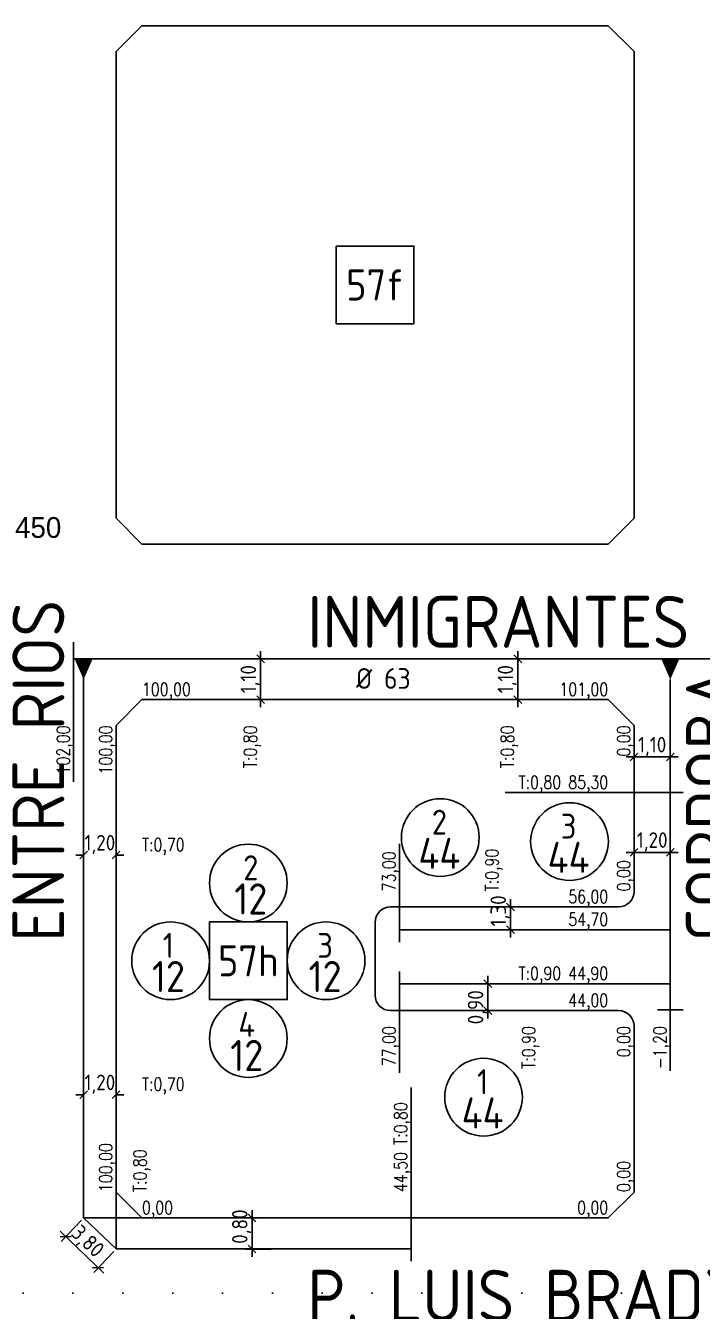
# Model space of a CAD drawing. Extents: x -48 to 13651, y -112 to 3468.
# Drawn here: x 1364.8 to 1495.4, y 2001.1 to 2249.1 of the extents above; entities that cross this region are included whole.
import ezdxf
from ezdxf.enums import TextEntityAlignment as Align

# ---------------------------------------------------------------- set-up
doc = ezdxf.new("R2010")
doc.units = 0
doc.header["$LTSCALE"] = 6
doc.header["$MEASUREMENT"] = 0
doc.linetypes.add('DOT2', pattern=[3.175, 0, -3.175])
doc.layers.get('0').update_dxf_attribs({"linetype": 'CONTINUOUS'})
doc.layers.get('DEFPOINTS').update_dxf_attribs({"linetype": 'CONTINUOUS'})
for name, color, linetype in [('A50', 40, 'CONTINUOUS'), ('AMPLIACIONES', 2, 'CONTINUOUS'), ('CAS', 7, 'CONTINUOUS'), ('Caño 110mm', 170, 'CONTINUOUS'), ('MANZANAS', 7, 'CONTINUOUS'), ('NUMCASA', 12, 'CONTINUOUS'), ('NUMERO-CROQUIS', 13, 'CONTINUOUS'), ('NUMERO-MANZANA', 4, 'CONTINUOUS'), ('PROGRESIVA', 60, 'CONTINUOUS'), ('RADIO', 4, 'DOT2'), ('REDUCCIONES', 13, 'CONTINUOUS'), ('TXTDIAMETRO', 7, 'CONTINUOUS')]:
    doc.layers.add(name, color=color, linetype=linetype)
doc.layers.add('ATENCION', color=7, linetype='CONTINUOUS', plot=False)
doc.styles.add('ABADIMTCONDE', font='isocp.shx')
doc.styles.add('GEOSLAB703LTBT', font='isocp.shx', dxfattribs={"width": 0.9, "height": 8})
doc.styles.add('GOTHICE', font='GOTHICE.shx', dxfattribs={"height": 0.6})
doc.styles.add('ROMANS', font='romans.shx', dxfattribs={"width": 0.8, "height": 2.5})
doc.dimstyles.new('COTA02', dxfattribs={"dimtxt": 3, "dimasz": 1.5, "dimexe": 1.25, "dimexo": 0.625, "dimgap": 0.3, "dimtad": 1, "dimtoh": 1, "dimdsep": 46, "dimlunit": 6, "dimtxsty": 'ABADIMTCONDE', "dimblk1": 'OBLIQUE', "dimblk2": 'OBLIQUE', "dimsah": 1, "dimcen": 2.5, "dimdle": 1.5, "dimclrd": 60, "dimclre": 60, "dimclrt": 256, "dimadec": 0, "dimazin": 0, "dimtfac": 1, "dimtix": 1, "dimtofl": 0, "dimtmove": 0, "dimatfit": 0, "dimldrblk": 'OBLIQUE', "dimfxl": 1, "dimtolj": 1, "dimtzin": 0, "dimarcsym": 0})

# ---------------------------------------------------------------- blocks, each defined once
blk = doc.blocks.new('CUPLARED')
at = {"layer": 'REDUCCIONES'}
blk.add_lwpolyline([(4, 0, 0, 3.5, 0), (0, 0, 3.5, 3.5, 0)], format="xyseb", dxfattribs=at)
blk = doc.blocks.new('D63')
at = {"layer": 'TXTDIAMETRO', "color": 7, "ltscale": 0.1, "style": 'ABADIMTCONDE'}
blk.add_text('Ø 63', height=4, dxfattribs=at).set_placement((0, 0), align=Align.MIDDLE)
blk = doc.blocks.new('_OBLIQUE')
at = {"color": 0, "linetype": 'ByBlock'}
blk.add_line((-0.5, -0.5), (0.5, 0.5), dxfattribs=at)
blk = doc.blocks.new('*D1320')
at = {"layer": 'DEFPOINTS', "color": 0, "transparency": 16777216}
for p in [(1375.97, 2019.15), (1372.51, 2015.53), (1382.23, 2013.15)]:
    blk.add_point(p, dxfattribs=at)
at = {"layer": 'PROGRESIVA', "color": 60, "lineweight": -2, "transparency": 16777216}
for p, q in [((1379.86, 2008.5), (1371.43, 2016.57)), ((1375.54, 2018.69), (1371.65, 2014.63)), ((1381.8, 2012.7), (1377.91, 2008.63))]:
    blk.add_line(p, q, dxfattribs=at)
at = {"layer": 'PROGRESIVA', "color": 60, "lineweight": -2, "transparency": 16777216, "xscale": 1.5, "yscale": 1.5, "zscale": 1.5}
for p, rotation in [((1372.51, 2015.53), 136.271279701611), ((1378.77, 2009.54), 316.271279701611)]:
    blk.add_blockref('_OBLIQUE', p, dxfattribs=dict(at, rotation=rotation))
at = {"layer": 'PROGRESIVA', "transparency": 16777216, "insert": (1376.57, 2014.45), "char_height": 3, "attachment_point": 5, "rotation": 316.2713, "style": 'ABADIMTCONDE'}
blk.add_mtext('\\A1;3,80', dxfattribs=at)
blk = doc.blocks.new('*D1321')
at = {"layer": 'DEFPOINTS', "color": 0, "transparency": 16777216}
for p in [(1375.97, 2042.11), (1382.23, 2042.92), (1382.23, 2042.11)]:
    blk.add_point(p, dxfattribs=at)
at = {"layer": 'PROGRESIVA', "color": 60, "lineweight": -2, "transparency": 16777216}
for p, q in [((1375.97, 2042.74), (1375.97, 2044.17)), ((1382.23, 2042.74), (1382.23, 2044.17)), ((1375.97, 2042.92), (1374.47, 2042.92)), ((1382.23, 2042.92), (1383.73, 2042.92))]:
    blk.add_line(p, q, dxfattribs=at)
at = {"layer": 'PROGRESIVA', "color": 60, "lineweight": -2, "transparency": 16777216, "xscale": 1.5, "yscale": 1.5, "zscale": 1.5}
blk.add_blockref('_OBLIQUE', (1375.97, 2042.92), dxfattribs=at)
at = {"layer": 'PROGRESIVA', "color": 60, "lineweight": -2, "transparency": 16777216, "xscale": 1.5, "yscale": 1.5, "zscale": 1.5, "rotation": 180}
blk.add_blockref('_OBLIQUE', (1382.23, 2042.92), dxfattribs=at)
at = {"layer": 'PROGRESIVA', "transparency": 16777216, "insert": (1379.1, 2044.94), "char_height": 3, "attachment_point": 5, "style": 'ABADIMTCONDE'}
blk.add_mtext('\\A1;1,20', dxfattribs=at)
blk = doc.blocks.new('*D1322')
at = {"layer": 'DEFPOINTS', "color": 0, "transparency": 16777216}
for p in [(1375.97, 2088.35), (1382.23, 2089.15), (1382.23, 2088.35)]:
    blk.add_point(p, dxfattribs=at)
at = {"layer": 'PROGRESIVA', "color": 60, "lineweight": -2, "transparency": 16777216}
for p, q in [((1375.97, 2089.15), (1374.47, 2089.15)), ((1375.97, 2088.97), (1375.97, 2090.4)), ((1382.23, 2088.97), (1382.23, 2090.4)), ((1382.23, 2089.15), (1383.73, 2089.15))]:
    blk.add_line(p, q, dxfattribs=at)
at = {"layer": 'PROGRESIVA', "color": 60, "lineweight": -2, "transparency": 16777216, "xscale": 1.5, "yscale": 1.5, "zscale": 1.5}
blk.add_blockref('_OBLIQUE', (1375.97, 2089.15), dxfattribs=at)
at = {"layer": 'PROGRESIVA', "color": 60, "lineweight": -2, "transparency": 16777216, "xscale": 1.5, "yscale": 1.5, "zscale": 1.5, "rotation": 180}
blk.add_blockref('_OBLIQUE', (1382.23, 2089.15), dxfattribs=at)
at = {"layer": 'PROGRESIVA', "transparency": 16777216, "insert": (1379.1, 2091.18), "char_height": 3, "attachment_point": 5, "style": 'ABADIMTCONDE'}
blk.add_mtext('\\A1;1,20', dxfattribs=at)
blk = doc.blocks.new('*D1323')
at = {"layer": 'DEFPOINTS', "color": 0, "transparency": 16777216}
for p in [(1459.58, 2127.01), (1459.78, 2127.01), (1459.58, 2119.15)]:
    blk.add_point(p, dxfattribs=at)
at = {"layer": 'PROGRESIVA', "color": 60, "lineweight": -2, "transparency": 16777216}
for p, q in [((1459.78, 2117.65), (1459.78, 2128.51)), ((1460.2, 2127.01), (1461.03, 2127.01)), ((1460.2, 2119.15), (1461.03, 2119.15))]:
    blk.add_line(p, q, dxfattribs=at)
at = {"layer": 'PROGRESIVA', "color": 60, "lineweight": -2, "transparency": 16777216, "xscale": 1.5, "yscale": 1.5, "zscale": 1.5}
for p, rotation in [((1459.78, 2127.01), 90), ((1459.78, 2119.15), 270)]:
    blk.add_blockref('_OBLIQUE', p, dxfattribs=dict(at, rotation=rotation))
at = {"layer": 'PROGRESIVA', "transparency": 16777216, "insert": (1457.75, 2123.08), "char_height": 3, "attachment_point": 5, "rotation": 90, "style": 'ABADIMTCONDE'}
blk.add_mtext('\\A1;1,10', dxfattribs=at)
blk = doc.blocks.new('*D1324')
at = {"layer": 'DEFPOINTS', "color": 0, "transparency": 16777216}
for p in [(1409.73, 2127.01), (1410.14, 2127.01), (1409.73, 2119.15)]:
    blk.add_point(p, dxfattribs=at)
at = {"layer": 'PROGRESIVA', "color": 60, "lineweight": -2, "transparency": 16777216}
for p, q in [((1410.14, 2117.65), (1410.14, 2128.51)), ((1410.36, 2127.01), (1411.39, 2127.01)), ((1410.36, 2119.15), (1411.39, 2119.15))]:
    blk.add_line(p, q, dxfattribs=at)
at = {"layer": 'PROGRESIVA', "color": 60, "lineweight": -2, "transparency": 16777216, "xscale": 1.5, "yscale": 1.5, "zscale": 1.5}
for p, rotation in [((1410.14, 2127.01), 90), ((1410.14, 2119.15), 270)]:
    blk.add_blockref('_OBLIQUE', p, dxfattribs=dict(at, rotation=rotation))
at = {"layer": 'PROGRESIVA', "transparency": 16777216, "insert": (1408.11, 2123.08), "char_height": 3, "attachment_point": 5, "rotation": 90, "style": 'ABADIMTCONDE'}
blk.add_mtext('\\A1;1,10', dxfattribs=at)
blk = doc.blocks.new('*D1325')
at = {"layer": 'DEFPOINTS', "color": 0, "transparency": 16777216}
for p in [(1489.21, 2108.07), (1482.23, 2107.47), (1489.21, 2107.47)]:
    blk.add_point(p, dxfattribs=at)
at = {"layer": 'PROGRESIVA', "color": 60, "lineweight": -2, "transparency": 16777216}
for p, q in [((1480.73, 2108.07), (1490.71, 2108.07)), ((1482.23, 2108.09), (1482.23, 2109.32)), ((1489.21, 2108.09), (1489.21, 2109.32))]:
    blk.add_line(p, q, dxfattribs=at)
at = {"layer": 'PROGRESIVA', "color": 60, "lineweight": -2, "transparency": 16777216, "xscale": 1.5, "yscale": 1.5, "zscale": 1.5, "rotation": 180}
blk.add_blockref('_OBLIQUE', (1482.23, 2108.07), dxfattribs=at)
at = {"layer": 'PROGRESIVA', "color": 60, "lineweight": -2, "transparency": 16777216, "xscale": 1.5, "yscale": 1.5, "zscale": 1.5}
blk.add_blockref('_OBLIQUE', (1489.21, 2108.07), dxfattribs=at)
at = {"layer": 'PROGRESIVA', "transparency": 16777216, "insert": (1485.72, 2110.1), "char_height": 3, "attachment_point": 5, "style": 'ABADIMTCONDE'}
blk.add_mtext('\\A1;1,10', dxfattribs=at)
blk = doc.blocks.new('*D1326')
at = {"layer": 'DEFPOINTS', "color": 0, "transparency": 16777216}
for p in [(1408.48, 2019.15), (1412.75, 2019.15), (1412.75, 2013.15)]:
    blk.add_point(p, dxfattribs=at)
at = {"layer": 'PROGRESIVA', "color": 60, "lineweight": -2, "transparency": 16777216}
for p, q in [((1412.12, 2019.15), (1407.23, 2019.15)), ((1408.48, 2011.65), (1408.48, 2020.65)), ((1412.12, 2013.15), (1407.23, 2013.15))]:
    blk.add_line(p, q, dxfattribs=at)
at = {"layer": 'PROGRESIVA', "color": 60, "lineweight": -2, "transparency": 16777216, "xscale": 1.5, "yscale": 1.5, "zscale": 1.5}
for p, rotation in [((1408.48, 2019.15), 90), ((1408.48, 2013.15), 270)]:
    blk.add_blockref('_OBLIQUE', p, dxfattribs=dict(at, rotation=rotation))
at = {"layer": 'PROGRESIVA', "transparency": 16777216, "insert": (1406.46, 2017.47), "char_height": 3, "attachment_point": 5, "rotation": 90, "style": 'ABADIMTCONDE'}
blk.add_mtext('\\A1;0,80', dxfattribs=at)
blk = doc.blocks.new('*D1481')
at = {"layer": 'DEFPOINTS', "color": 0, "transparency": 16777216}
for p in [(1459.49, 2064.33), (1454, 2059.15), (1459.49, 2059.15)]:
    blk.add_point(p, dxfattribs=at)
at = {"layer": 'PROGRESIVA', "color": 60, "lineweight": -2, "transparency": 16777216}
for p, q in [((1458.86, 2064.33), (1452.75, 2064.33)), ((1454, 2065.83), (1454, 2057.65)), ((1458.86, 2059.15), (1452.75, 2059.15))]:
    blk.add_line(p, q, dxfattribs=at)
at = {"layer": 'PROGRESIVA', "color": 60, "lineweight": -2, "transparency": 16777216, "xscale": 1.5, "yscale": 1.5, "zscale": 1.5}
for p, rotation in [((1454, 2064.33), 90), ((1454, 2059.15), 270)]:
    blk.add_blockref('_OBLIQUE', p, dxfattribs=dict(at, rotation=rotation))
at = {"layer": 'PROGRESIVA', "transparency": 16777216, "insert": (1451.98, 2059.79), "char_height": 3, "attachment_point": 5, "rotation": 90, "style": 'ABADIMTCONDE'}
blk.add_mtext('\\A1;0,90', dxfattribs=at)
blk = doc.blocks.new('*D1482')
at = {"layer": 'DEFPOINTS', "color": 0, "transparency": 16777216}
for p in [(1458.38, 2079.15), (1462.35, 2079.15), (1462.35, 2074.74)]:
    blk.add_point(p, dxfattribs=at)
at = {"layer": 'PROGRESIVA', "color": 60, "lineweight": -2, "transparency": 16777216}
for p, q in [((1461.73, 2079.15), (1457.13, 2079.15)), ((1458.38, 2073.24), (1458.38, 2080.65)), ((1461.73, 2074.74), (1457.13, 2074.74))]:
    blk.add_line(p, q, dxfattribs=at)
at = {"layer": 'PROGRESIVA', "color": 60, "lineweight": -2, "transparency": 16777216, "xscale": 1.5, "yscale": 1.5, "zscale": 1.5}
for p, rotation in [((1458.38, 2079.15), 90), ((1458.38, 2074.74), 270)]:
    blk.add_blockref('_OBLIQUE', p, dxfattribs=dict(at, rotation=rotation))
at = {"layer": 'PROGRESIVA', "transparency": 16777216, "insert": (1456.36, 2078.38), "char_height": 3, "attachment_point": 5, "rotation": 90, "style": 'ABADIMTCONDE'}
blk.add_mtext('\\A1;1,30', dxfattribs=at)
blk = doc.blocks.new('*D1483')
at = {"layer": 'DEFPOINTS', "color": 0, "transparency": 16777216}
for p in [(1482.23, 2088.99), (1489.21, 2089.66), (1489.21, 2088.99)]:
    blk.add_point(p, dxfattribs=at)
at = {"layer": 'PROGRESIVA', "color": 60, "lineweight": -2, "transparency": 16777216}
for p, q in [((1482.23, 2089.61), (1482.23, 2090.91)), ((1489.21, 2089.61), (1489.21, 2090.91)), ((1480.73, 2089.66), (1490.71, 2089.66))]:
    blk.add_line(p, q, dxfattribs=at)
at = {"layer": 'PROGRESIVA', "color": 60, "lineweight": -2, "transparency": 16777216, "xscale": 1.5, "yscale": 1.5, "zscale": 1.5, "rotation": 180}
blk.add_blockref('_OBLIQUE', (1482.23, 2089.66), dxfattribs=at)
at = {"layer": 'PROGRESIVA', "color": 60, "lineweight": -2, "transparency": 16777216, "xscale": 1.5, "yscale": 1.5, "zscale": 1.5}
blk.add_blockref('_OBLIQUE', (1489.21, 2089.66), dxfattribs=at)
at = {"layer": 'PROGRESIVA', "transparency": 16777216, "insert": (1485.72, 2091.69), "char_height": 3, "attachment_point": 5, "style": 'ABADIMTCONDE'}
blk.add_mtext('\\A1;1,20', dxfattribs=at)

msp = doc.modelspace()

# ---------------------------------------------------------------- linework, layer by layer
at = {"layer": 'A50', "ltscale": 0.1}
for p, q in [((1375.97, 2126.725), (1375.97, 2019.145)), ((1489.212, 2123.01), (1489.212, 2101.206)), ((1489.212, 2101.206), (1489.212, 2059.289)), ((1489.023, 2074.735), (1436.931, 2074.735)), ((1489.023, 2064.333), (1436.931, 2064.333)), ((1375.97, 2019.145), (1382.234, 2013.154)), ((1382.234, 2013.154), (1439.184, 2013.154))]:
    msp.add_line(p, q, dxfattribs=at)
at = {"layer": 'CAS', "ltscale": 0.1}
for p, q in [((1374.031, 2130.251), (1374.031, 2123.77)), ((1486.747, 2101.206), (1491.676, 2101.206)), ((1436.931, 2077.1), (1436.931, 2072.371)), ((1436.931, 2066.697), (1436.931, 2061.969)), ((1486.747, 2059.289), (1491.676, 2059.289)), ((1439.184, 2010.831), (1439.184, 2015.477))]:
    msp.add_line(p, q, dxfattribs=at)
at = {"layer": 'Caño 110mm', "ltscale": 0.1}
msp.add_line((1501.775, 2127.01), (1374.031, 2127.01), dxfattribs=at)
at = {"layer": 'MANZANAS'}
for p, q in [((1387.234, 2249.145), (1382.234, 2244.145)), ((1477.234, 2249.145), (1387.234, 2249.145)), ((1482.234, 2244.145), (1477.234, 2249.145)), ((1382.234, 2244.145), (1382.234, 2154.145)), ((1482.234, 2154.145), (1482.234, 2244.145)), ((1382.234, 2154.145), (1387.234, 2149.145)), ((1482.234, 2154.145), (1477.234, 2149.145)), ((1387.234, 2149.145), (1477.234, 2149.145)), ((1387.234, 2119.145), (1382.234, 2114.145)), ((1477.234, 2119.145), (1387.234, 2119.145)), ((1477.234, 2119.145), (1482.234, 2114.145)), ((1382.234, 2114.145), (1382.234, 2024.145)), ((1482.234, 2082.145), (1482.234, 2114.145)), ((1479.234, 2079.145), (1435.234, 2079.145)), ((1432.234, 2062.145), (1432.234, 2076.145)), ((1479.234, 2059.145), (1435.234, 2059.145)), ((1482.234, 2024.145), (1482.234, 2056.145)), ((1387.234, 2019.145), (1382.234, 2024.145)), ((1482.234, 2024.145), (1477.234, 2019.145)), ((1387.234, 2019.145), (1477.234, 2019.145))]:
    msp.add_line(p, q, dxfattribs=at)
for centre, start, end in [((1479.234, 2082.145), 270, 0), ((1435.234, 2076.145), 90, 180), ((1435.234, 2062.145), 180, 270), ((1479.234, 2056.145), 0, 90)]:
    msp.add_arc(centre, 3, start, end, dxfattribs=at)
at = {"layer": 'NUMERO-CROQUIS'}
for centre in [(1444.821, 2092.527), (1469.764, 2091.758), (1407.764, 2083.757), (1392.764, 2068.757), (1422.764, 2068.757), (1407.764, 2053.757), (1453.164, 2042.442)]:
    msp.add_circle(centre, 7.5, dxfattribs=at)
at = {"layer": 'NUMERO-MANZANA'}
for points in [[(1424.734, 2206.645), (1439.734, 2206.645), (1439.734, 2191.645), (1424.734, 2191.645)], [(1400.264, 2076.257), (1415.264, 2076.257), (1415.264, 2061.257), (1400.264, 2061.257)]]:
    msp.add_lwpolyline(points, close=True, dxfattribs=at)
at = {"layer": 'PROGRESIVA'}
for p, q in [((1374.031, 2127.01), (1374.031, 2103.251)), ((1489.212, 2101.206), (1457.365, 2101.206)), ((1436.931, 2074.735), (1436.931, 2091.348)), ((1436.931, 2064.333), (1436.931, 2047.159)), ((1489.212, 2059.289), (1489.212, 2047.496)), ((1439.184, 2013.154), (1439.184, 2044.295)), ((1382.234, 2013.154), (1382.234, 2024.145)), ((1375.97, 2019.145), (1387.234, 2019.145))]:
    msp.add_line(p, q, dxfattribs=at)
at = {"layer": 'RADIO', "color": 4, "ltscale": 0.5}
msp.add_line((1094.784, 2004.644), (2144.494, 2004.644), dxfattribs=at)

# ---------------------------------------------------------------- block references
at = {"layer": 'AMPLIACIONES', "ltscale": 0.1, "rotation": 270}
for p in [(1375.97, 2127.01), (1489.212, 2127.01)]:
    msp.add_blockref('CUPLARED', p, dxfattribs=at)
at = {"layer": 'AMPLIACIONES', "ltscale": 0.1}
msp.add_blockref('D63', (1433.832, 2123.224), dxfattribs=at)

# ---------------------------------------------------------------- texts
at = {"layer": 'ATENCION', "style": 'GEOSLAB703LTBT'}
for s, p in [('INMIGRANTES', (1419.141, 2134.145)), ('P. LUIS BRADY', (1419.141, 2004.145))]:
    msp.add_text(s, height=10, dxfattribs=at).set_placement(p, align=Align.MIDDLE_LEFT)
for s, p in [('ENTRE RIOS', (1367.234, 2072.415)), ('CORDOBA', (1497.234, 2072.415))]:
    msp.add_text(s, height=10, rotation=90, dxfattribs=at).set_placement(p, align=Align.MIDDLE_LEFT)
at = {"layer": 'NUMCASA', "color": 12, "linetype": 'Continuous', "style": 'GOTHICE'}
msp.add_text('450', height=4, dxfattribs=at).set_placement((1367.197, 2149.145), align=Align.BOTTOM_CENTER)
at = {"layer": 'NUMERO-CROQUIS', "style": 'GEOSLAB703LTBT'}
for s, height, p in [('2', 4.8, (1444.642, 2095.501)), ('3', 4.8, (1469.585, 2094.732)), ('44', 6, (1444.642, 2089.486)), ('44', 6, (1469.585, 2088.717)), ('2', 4.8, (1408.236, 2086.698)), ('12', 6, (1408.236, 2080.683)), ('1', 4.8, (1392.336, 2071.73)), ('3', 4.8, (1422.585, 2071.73)), ('12', 6, (1392.336, 2065.715)), ('12', 6, (1422.585, 2065.715)), ('4', 4.8, (1407.46, 2056.495)), ('12', 6, (1407.46, 2050.48)), ('1', 4.8, (1452.985, 2045.415)), ('44', 6, (1452.985, 2039.4))]:
    msp.add_text(s, height=height, dxfattribs=at).set_placement(p, align=Align.MIDDLE)
at = {"layer": 'NUMERO-MANZANA', "style": 'GEOSLAB703LTBT'}
for s, p in [('57f', (1432.234, 2199.145)), ('57h', (1407.764, 2068.757))]:
    msp.add_text(s, height=6, dxfattribs=at).set_placement(p, align=Align.MIDDLE)
at = {"layer": 'PROGRESIVA', "style": 'ROMANS', "width": 0.8}
for s, p in [('100,00', (1387.234, 2119.145)), ('T:0,70', (1387.234, 2089.151)), ('T:0,70', (1387.234, 2042.955)), ('0,00', (1387.234, 2019.145))]:
    msp.add_text(s, height=2.5, dxfattribs=at).set_placement(p, align=Align.BOTTOM_LEFT)
for s, p in [('101,00', (1477.234, 2119.145)), ('T:0,80 85,30', (1477.234, 2101.206)), ('56,00', (1477.234, 2079.145)), ('54,70', (1477.234, 2074.735)), ('T:0,90 44,90', (1477.234, 2064.333)), ('44,00', (1477.234, 2059.145)), ('0,00', (1477.234, 2019.145))]:
    msp.add_text(s, height=2.5, dxfattribs=at).set_placement(p, align=Align.BOTTOM_RIGHT)
for s, p in [('102,00', (1374.031, 2114.145)), ('100,00', (1382.234, 2114.145)), ('T:0,80', (1410.135, 2114.145)), ('T:0,80', (1459.776, 2114.145)), ('0,00', (1482.234, 2114.145)), ('77,00', (1436.931, 2056.145)), ('T:0,90', (1463.87, 2056.145)), ('0,00', (1482.234, 2056.145)), ('-1,20', (1489.212, 2056.145))]:
    msp.add_text(s, height=2.5, rotation=90, dxfattribs=at).set_placement(p, align=Align.BOTTOM_RIGHT)
for s, p in [('73,00', (1436.931, 2082.145)), ('T:0,90', (1456.79, 2082.145)), ('0,00', (1482.234, 2082.145)), ('44,50 T:0,80', (1439.184, 2024.145)), ('100,00', (1382.234, 2024.145)), ('T:0,80', (1388.832, 2024.145)), ('0,00', (1482.234, 2024.145))]:
    msp.add_text(s, height=2.5, rotation=90, dxfattribs=at).set_placement(p, align=Align.BOTTOM_LEFT)

# ---------------------------------------------------------------- dimensions: what is measured, and where the dimension line sits
at = {"layer": 'PROGRESIVA'}
for base, p1, p2, picture, middle in [((1410.135, 2127.01), (1409.733, 2119.145), (1409.733, 2127.01), '*D1324', (1408.11, 2123.078)), ((1459.776, 2127.01), (1459.576, 2119.145), (1459.576, 2127.01), '*D1323', (1457.751, 2123.078))]:
    dim = msp.add_linear_dim(base=base, p1=p1, p2=p2, angle=90, text='1,10', dimstyle='COTA02', dxfattribs=at)
    dim.commit()
    dim.dimension.update_dxf_attribs({"geometry": picture, "text_midpoint": middle})
for base, p1, p2, text, picture, middle in [((1489.212, 2108.071), (1482.234, 2107.469), (1489.212, 2107.469), '1,10', '*D1325', (1485.723, 2110.096)), ((1489.212, 2089.663), (1482.234, 2088.989), (1489.212, 2088.989), '1,20', '*D1483', (1485.723, 2091.689)), ((1382.234, 2089.151), (1375.97, 2088.348), (1382.234, 2088.348), '1,20', '*D1322', (1379.102, 2091.177)), ((1382.234, 2042.915), (1375.97, 2042.112), (1382.234, 2042.112), '1,20', '*D1321', (1379.102, 2044.941))]:
    dim = msp.add_linear_dim(base=base, p1=p1, p2=p2, text=text, dimstyle='COTA02', dxfattribs=at)
    dim.commit()
    dim.dimension.update_dxf_attribs({"geometry": picture, "text_midpoint": middle})
for base, p1, p2, angle, text, picture, middle, dimtype in [((1458.384, 2079.145), (1462.352, 2074.735), (1462.352, 2079.145), 90, '1,30', '*D1482', (1458.384, 2078.376), 160), ((1454.001, 2059.145), (1459.487, 2064.333), (1459.487, 2059.145), 90, '0,90', '*D1481', (1454.001, 2059.794), 160), ((1408.482, 2019.145), (1412.748, 2013.154), (1412.748, 2019.145), 90, '0,80', '*D1326', (1408.482, 2017.473), 160), ((1372.51, 2015.528), (1382.234, 2013.154), (1375.97, 2019.145), 136.27128, '3,80', '*D1320', (1375.166, 2012.989), 161)]:
    dim = msp.add_linear_dim(base=base, p1=p1, p2=p2, angle=angle, text=text, dimstyle='COTA02', dxfattribs=at)
    dim.commit()
    dim.dimension.update_dxf_attribs({"geometry": picture, "text_midpoint": middle, "dimtype": dimtype})

doc.saveas('drawing.dxf')
